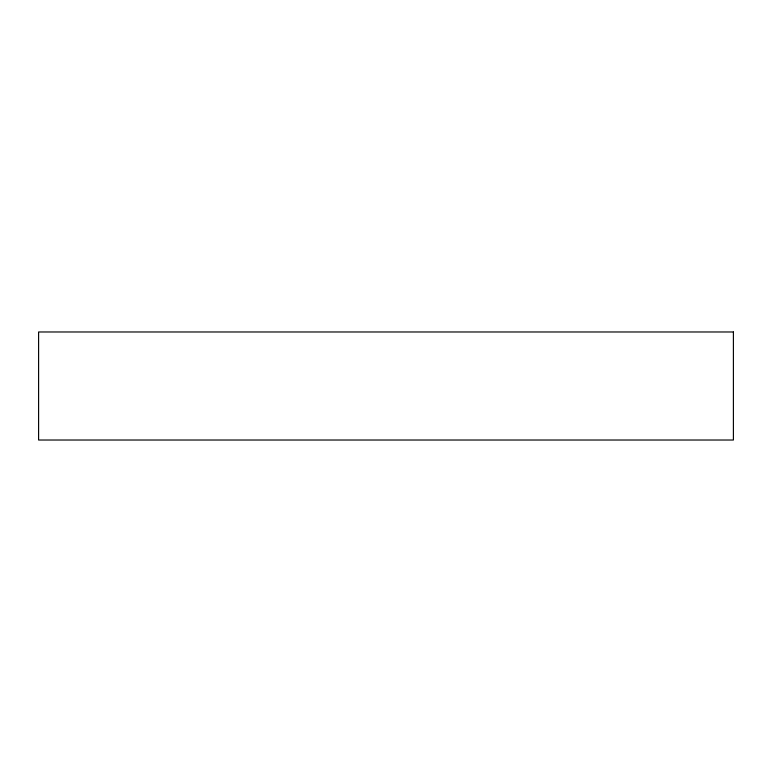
<?xml version="1.0" encoding="UTF-8"?>
<svg xmlns="http://www.w3.org/2000/svg" width="772" height="772" viewBox="0 0 772 772"><rect width="100%" height="100%" fill="white"/><g stroke="black" fill="none" stroke-linecap="round" stroke-linejoin="round"><path stroke-width="1.16" d="M733.4 331.979L38.6 331.979L38.6 440.021L733.4 440.021L733.4 331.979"/></g></svg>
